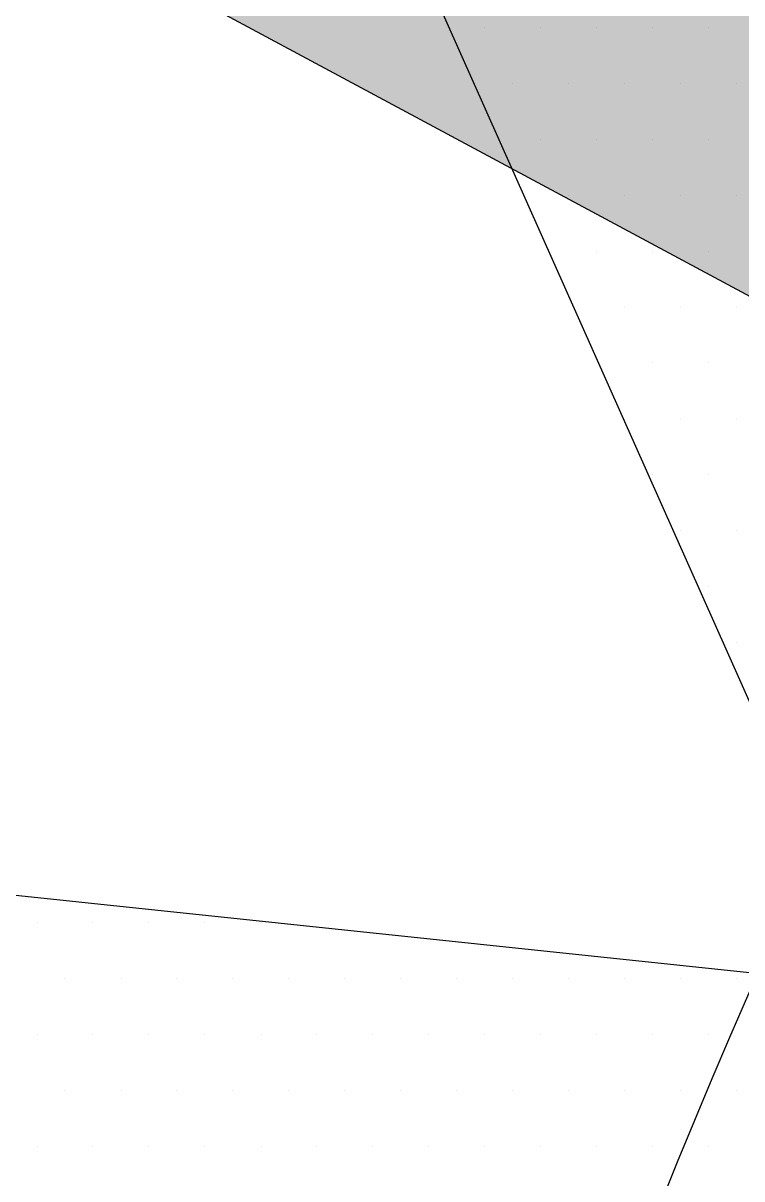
# Model space of a CAD drawing. Header units: millimetres. Extents: x 0 to 345, y 0 to 297.
# Drawn here: x 252.556 to 253.263, y 135.3 to 136.437 of the extents above; entities that cross this region are included whole.
import ezdxf

# ---------------------------------------------------------------- set-up
doc = ezdxf.new("R2010")
doc.units = ezdxf.units.MM
doc.header["$LTSCALE"] = 2
doc.linetypes.add('CACHEX2', pattern=[0.75, 0.5, -0.25])
for name, color, linetype in [('CALQUE_7', 4, 'Continuous'), ('CARTOUCHE', 7, 'Continuous'), ('rosace', 7, 'Continuous')]:
    doc.layers.add(name, color=color, linetype=linetype)

# ---------------------------------------------------------------- blocks, each defined once
blk = doc.blocks.new('A$C715108E3')
at = {"layer": 'CALQUE_7', "color": 131}
for p, q in [((-19.5277, -8.2855), (-19.5277, -8.2855)), ((-19.469, -8.2855), (-19.469, -8.2855)), ((-19.377, -8.2855), (-19.377, -8.2855)), ((-19.2852, -8.2855), (-19.2852, -8.2855)), ((-19.1941, -8.2855), (-19.1941, -8.2855)), ((-19.1019, -8.2855), (-19.1019, -8.2855)), ((-19.487, -8.3777), (-19.487, -8.3777)), ((-19.4228, -8.3777), (-19.4228, -8.3777)), ((-19.3313, -8.3777), (-19.3313, -8.3777)), ((-19.2395, -8.3777), (-19.2395, -8.3777)), ((-19.1476, -8.3777), (-19.1476, -8.3777)), ((-19.0562, -8.3777), (-19.0562, -8.3777)), ((-19.4464, -8.4692), (-19.4464, -8.4692)), ((-19.377, -8.4692), (-19.377, -8.4692)), ((-19.2852, -8.4692), (-19.2852, -8.4692)), ((-19.1941, -8.4692), (-19.1941, -8.4692)), ((-19.1019, -8.4692), (-19.1019, -8.4692)), ((-19.4055, -8.5607), (-19.4055, -8.5607)), ((-19.3313, -8.5607), (-19.3313, -8.5607)), ((-19.2395, -8.5607), (-19.2395, -8.5607)), ((-19.1476, -8.5607), (-19.1476, -8.5607)), ((-19.0562, -8.5607), (-19.0562, -8.5607)), ((-19.3639, -8.6529), (-19.3639, -8.6529)), ((-19.2852, -8.6529), (-19.2852, -8.6529)), ((-19.1941, -8.6529), (-19.1941, -8.6529)), ((-19.1019, -8.6529), (-19.1019, -8.6529)), ((-19.3231, -8.7445), (-19.3231, -8.7445)), ((-19.2395, -8.7445), (-19.2395, -8.7445)), ((-19.1476, -8.7445), (-19.1476, -8.7445)), ((-19.0562, -8.7445), (-19.0562, -8.7445)), ((-19.2826, -8.8356), (-19.2826, -8.8356)), ((-19.1941, -8.8356), (-19.1941, -8.8356)), ((-19.1019, -8.8356), (-19.1019, -8.8356)), ((-19.2417, -8.9282), (-19.2417, -8.9282)), ((-19.2395, -8.9282), (-19.2395, -8.9282)), ((-19.1476, -8.9282), (-19.1476, -8.9282)), ((-19.0562, -8.9282), (-19.0562, -8.9282)), ((-19.2009, -9.0196), (-19.2009, -9.0196)), ((-19.1941, -9.0196), (-19.1941, -9.0196)), ((-19.1019, -9.0196), (-19.1019, -9.0196)), ((-19.1596, -9.1109), (-19.1596, -9.1109)), ((-19.1476, -9.1109), (-19.1476, -9.1109)), ((-19.0562, -9.1109), (-19.0562, -9.1109)), ((-19.1188, -9.2033), (-19.1188, -9.2033)), ((-19.1019, -9.2033), (-19.1019, -9.2033)), ((-19.0781, -9.2946), (-19.0781, -9.2946)), ((-19.0562, -9.2946), (-19.0562, -9.2946)), ((-20.2026, -9.7535), (-20.2026, -9.7535)), ((-20.1113, -9.7535), (-20.1113, -9.7535)), ((-20.0195, -9.7535), (-20.0195, -9.7535)), ((-19.9275, -9.7535), (-19.9275, -9.7535)), ((-19.8354, -9.7535), (-19.8354, -9.7535)), ((-20.157, -9.8448), (-20.157, -9.8448)), ((-20.065, -9.8448), (-20.065, -9.8448)), ((-19.9737, -9.8448), (-19.9737, -9.8448)), ((-19.8817, -9.8448), (-19.8817, -9.8448)), ((-19.7897, -9.8448), (-19.7897, -9.8448)), ((-19.6979, -9.8448), (-19.6979, -9.8448)), ((-19.6068, -9.8448), (-19.6068, -9.8448)), ((-19.5146, -9.8448), (-19.5146, -9.8448)), ((-19.4228, -9.8448), (-19.4228, -9.8448)), ((-19.3317, -9.8448), (-19.3317, -9.8448)), ((-19.2397, -9.8448), (-19.2397, -9.8448)), ((-19.1476, -9.8448), (-19.1476, -9.8448)), ((-19.0564, -9.8448), (-19.0564, -9.8448)), ((-20.2026, -9.9374), (-20.2026, -9.9374)), ((-20.1113, -9.9374), (-20.1113, -9.9374)), ((-20.0195, -9.9374), (-20.0195, -9.9374)), ((-19.9275, -9.9374), (-19.9275, -9.9374)), ((-19.8354, -9.9374), (-19.8354, -9.9374)), ((-19.7444, -9.9374), (-19.7444, -9.9374)), ((-19.6525, -9.9374), (-19.6525, -9.9374)), ((-19.5605, -9.9374), (-19.5605, -9.9374)), ((-19.4689, -9.9374), (-19.4689, -9.9374)), ((-19.377, -9.9374), (-19.377, -9.9374)), ((-19.2852, -9.9374), (-19.2852, -9.9374)), ((-19.1939, -9.9374), (-19.1939, -9.9374)), ((-19.1019, -9.9374), (-19.1019, -9.9374)), ((-20.157, -10.0289), (-20.157, -10.0289)), ((-20.065, -10.0289), (-20.065, -10.0289)), ((-19.9737, -10.0289), (-19.9737, -10.0289)), ((-19.8817, -10.0289), (-19.8817, -10.0289)), ((-19.7897, -10.0289), (-19.7897, -10.0289)), ((-19.6979, -10.0289), (-19.6979, -10.0289)), ((-19.6068, -10.0289), (-19.6068, -10.0289)), ((-19.5146, -10.0289), (-19.5146, -10.0289)), ((-19.4228, -10.0289), (-19.4228, -10.0289)), ((-19.3317, -10.0289), (-19.3317, -10.0289)), ((-19.2397, -10.0289), (-19.2397, -10.0289)), ((-19.1476, -10.0289), (-19.1476, -10.0289)), ((-19.0564, -10.0289), (-19.0564, -10.0289)), ((-20.2026, -10.1201), (-20.2026, -10.1201)), ((-20.1113, -10.1201), (-20.1113, -10.1201)), ((-20.0195, -10.1201), (-20.0195, -10.1201)), ((-19.9275, -10.1201), (-19.9275, -10.1201)), ((-19.8354, -10.1201), (-19.8354, -10.1201)), ((-19.7444, -10.1201), (-19.7444, -10.1201)), ((-19.6525, -10.1201), (-19.6525, -10.1201)), ((-19.5605, -10.1201), (-19.5605, -10.1201)), ((-19.4689, -10.1201), (-19.4689, -10.1201)), ((-19.377, -10.1201), (-19.377, -10.1201)), ((-19.2852, -10.1201), (-19.2852, -10.1201)), ((-19.1939, -10.1201), (-19.1939, -10.1201)), ((-19.1019, -10.1201), (-19.1019, -10.1201))]:
    blk.add_line(p, q, dxfattribs=at)
blk.add_lwpolyline([(-13.4372, -9.6448), (-17.1584, -8.2441), (-18.0286, -7.9298), (-18.0526, -7.5674), (-19.5918, -4.1428), (-19.9715, -4.6917), (-20.3358, -5.3705), (-20.5244, -6.0493), (-18.8268, -9.8581), (-21.759, -9.5491), (-21.8471, -10.1027), (-21.9097, -10.8565), (-21.9352, -11.1957), (-19.0429, -11.5482), (-21.5982, -15.1374), (-21.3595, -15.879), (-21.1447, -16.5576), (-21.0193, -16.9601), (-20.5289, -16.3696), (-17.1333, -11.706), (-13.6302, -12.0681)], dxfattribs=at)
blk = doc.blocks.new('A$C581E6685')
at = {"layer": 'rosace'}
blk.add_hatch(color=32, dxfattribs=at).paths.add_polyline_path([(-39.8519, 24.2064), (-42.1559, 23.0023), (-56.2481, 30.5655)])
at = {"layer": 'rosace', "color": 32}
blk.add_lwpolyline([(-39.8519, 24.2064), (-42.1559, 23.0023), (-56.2481, 30.5655)], close=True, dxfattribs=at)
at = {"layer": 'rosace', "color": 32, "linetype": 'CACHEX2', "ltscale": 1.5}
blk.add_ellipse((-38.0538, 23.8138), major_axis=(-19.0311, -3.534), ratio=0.590567, dxfattribs=at)
at = {"layer": 'rosace', "color": 32}
blk.add_ellipse((-37.6144, 23.8499), major_axis=(-13.5768, -4.2839), ratio=0.791971, dxfattribs=at)
at = {"layer": 'CARTOUCHE'}
blk.add_blockref('A$C715108E3', (-31.6739, 36.3189), dxfattribs=at)

msp = doc.modelspace()

# ---------------------------------------------------------------- linework, layer by layer
at = {"layer": 'CARTOUCHE'}
msp.add_rational_spline([(246.4248, 143.8548), (246.4248, 132.9636), (246.4248, 122.0725), (246.4248, 118.2325), (250.2648, 118.2325), (295.8041, 118.2325), (341.3433, 118.2325), (345.1833, 118.2325), (345.1833, 122.0725), (345.1833, 132.9636), (345.1833, 143.8548), (345.1833, 147.6948), (341.3433, 147.6948), (295.8041, 147.6948), (250.2648, 147.6948), (246.4248, 147.6948), (246.4248, 143.8548)], [1, 1, 1, 0.707106781187, 1, 1, 1, 0.707106781187, 1, 1, 1, 0.707106781187, 1, 1, 1, 0.707106781187, 1], degree=2, knots=[0, 0, 0, 1, 1, 2.570796, 2.570796, 3.570796, 3.570796, 5.141593, 5.141593, 6.141593, 6.141593, 7.712389, 7.712389, 8.712389, 8.712389, 10.283185, 10.283185, 10.283185], dxfattribs=at)

# ---------------------------------------------------------------- block references
at = {"layer": 'CARTOUCHE', "xscale": 0.6000000000000015, "yscale": 0.6000000000000015, "zscale": 0.6000000000000015}
msp.add_blockref('A$C581E6685', (283.6955, 119.613), dxfattribs=at)

doc.saveas('drawing.dxf')
